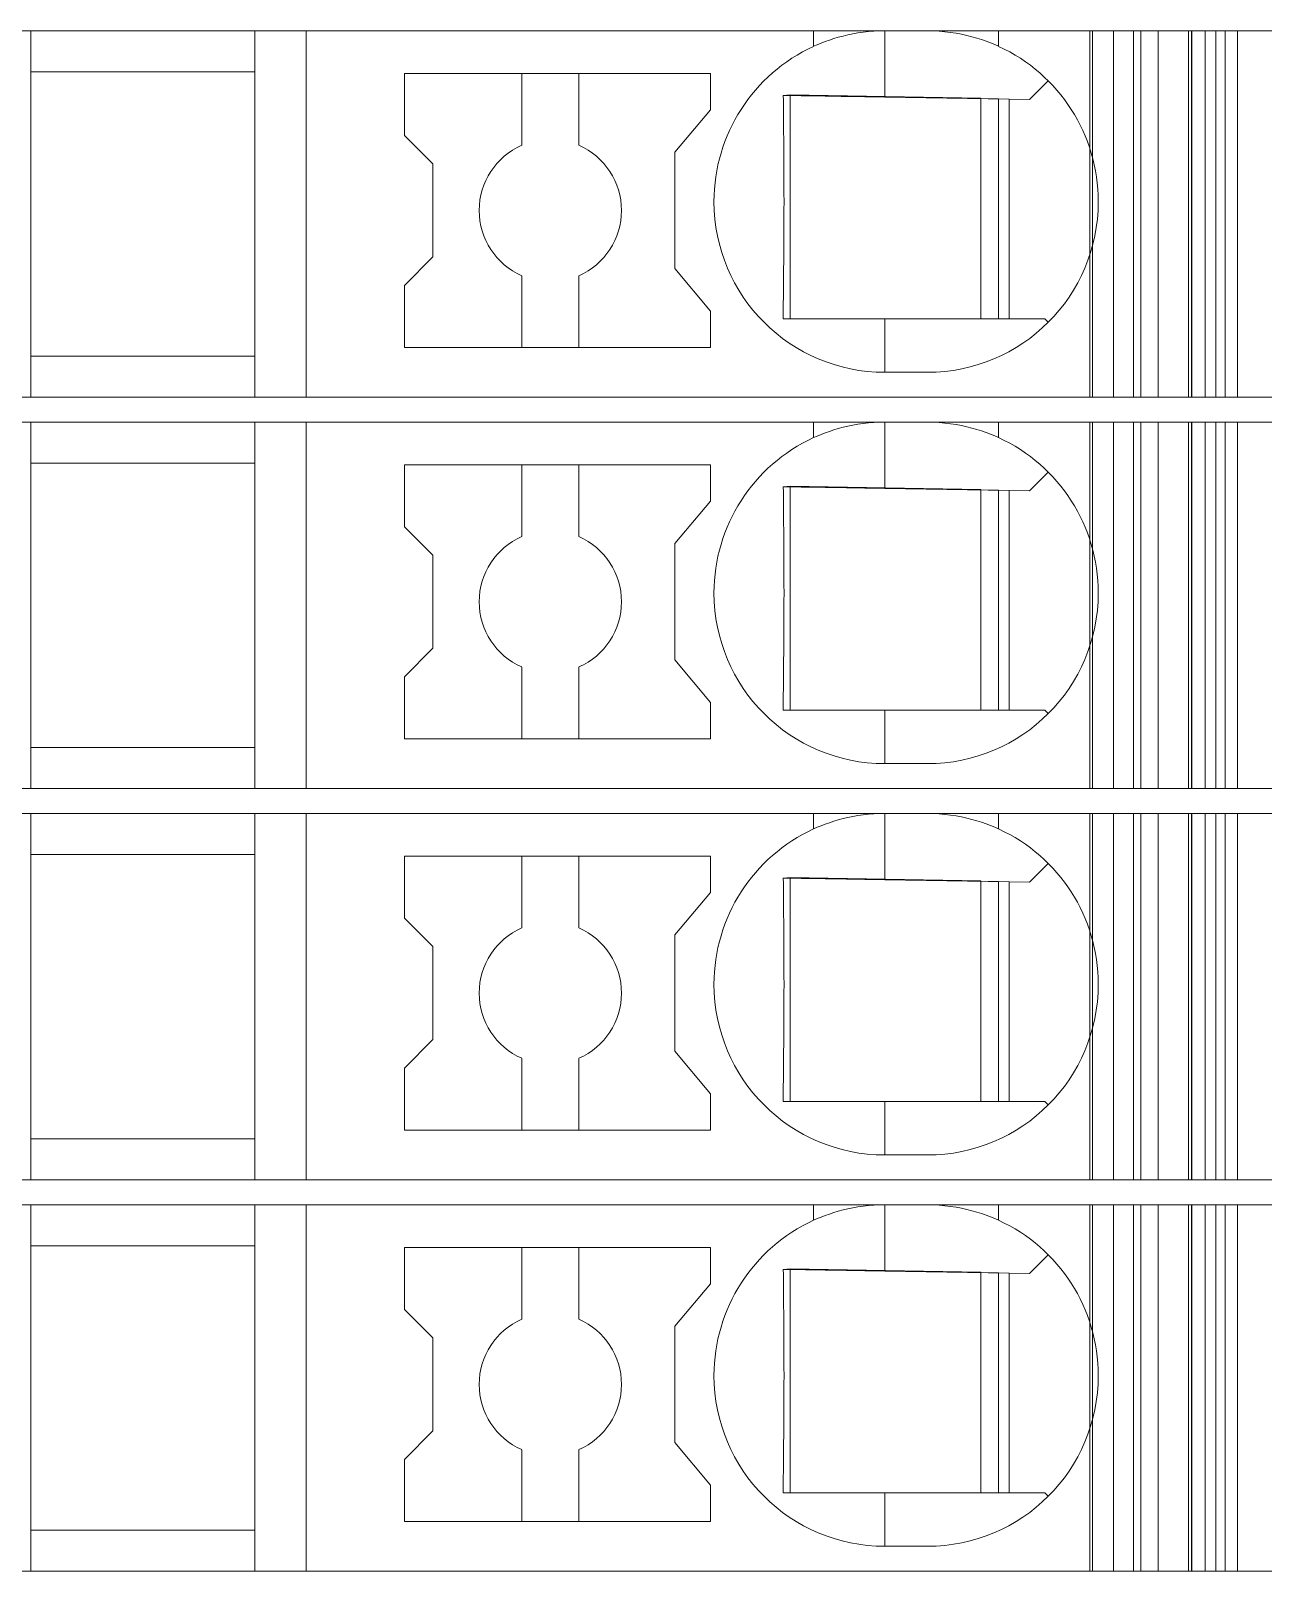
# Model space of a CAD drawing. Header units: millimetres. Extents: x 0 to 1680, y 0 to 1188.
# Drawn here: x 910.05 to 927.37, y 263.35 to 285 of the extents above; entities that cross this region are included whole.
import ezdxf
from ezdxf.enums import TextEntityAlignment as Align

# ---------------------------------------------------------------- set-up
doc = ezdxf.new("R2010")
doc.units = ezdxf.units.MM
for name, color, linetype, lineweight in [('EPLAN309', 5, 'Continuous', 5), ('EPLAN493', 5, 'Continuous', 5), ('MAIN-1', 7, 'Continuous', 5), ('MAIN-2', 7, 'Continuous', 5)]:
    doc.layers.add(name, color=color, linetype=linetype, lineweight=lineweight)
doc.styles.add('Tahoma', font='')
doc.styles.get('Tahoma').set_extended_font_data('Tahoma')

# ---------------------------------------------------------------- blocks, each defined once
blk = doc.blocks.new('EPLSYM_LibrarySPECIAL_Symbol12_Variant0_Placement8_22')
at = {"layer": 'EPLAN309', "lineweight": 13, "ltscale": 16}
blk.add_lwpolyline([(0, -5.15), (68.15, -5.15), (68.15, 0), (0, 0)], close=True, dxfattribs=at)
at = {"layer": 'EPLAN493', "color": 5, "style": 'Tahoma'}
blk.add_attdef('17_20450', text='', height=2.3478, dxfattribs=at).set_placement((0, -21.83478), align=Align.MIDDLE_RIGHT)
blk = doc.blocks.new('EPLSYM_LibrarySPECIAL_Symbol12_Variant0_Placement8_23')
at = {"layer": 'EPLAN309', "lineweight": 13, "ltscale": 16}
blk.add_lwpolyline([(0, -5.15), (68.15, -5.15), (68.15, 0), (0, 0)], close=True, dxfattribs=at)
at = {"layer": 'EPLAN493', "color": 5, "style": 'Tahoma'}
blk.add_attdef('17_20450', text='', height=2.3478, dxfattribs=at).set_placement((0, -21.83478), align=Align.MIDDLE_RIGHT)
blk = doc.blocks.new('EPLSYM_LibrarySPECIAL_Symbol12_Variant0_Placement8_24')
at = {"layer": 'EPLAN309', "lineweight": 13, "ltscale": 16}
blk.add_lwpolyline([(0, -5.15), (68.15, -5.15), (68.15, 0), (0, 0)], close=True, dxfattribs=at)
at = {"layer": 'EPLAN493', "color": 5, "style": 'Tahoma'}
blk.add_attdef('17_20450', text='', height=2.3478, dxfattribs=at).set_placement((0, -21.83478), align=Align.MIDDLE_RIGHT)
blk = doc.blocks.new('EPLSYM_LibrarySPECIAL_Symbol12_Variant0_Placement8_25')
at = {"layer": 'EPLAN309', "lineweight": 13, "ltscale": 16}
blk.add_lwpolyline([(0, -5.15), (68.15, -5.15), (68.15, 0), (0, 0)], close=True, dxfattribs=at)
at = {"layer": 'EPLAN493', "color": 5, "style": 'Tahoma'}
blk.add_attdef('17_20450', text='', height=2.3478, dxfattribs=at).set_placement((0, -21.83478), align=Align.MIDDLE_RIGHT)

msp = doc.modelspace()

# ---------------------------------------------------------------- linework, layer by layer
at = {"layer": 'MAIN-1'}
for p, q in [((910.05, 285), (913.2, 285)), ((910.05, 285), (910.05, 279.85)), ((913.919, 285), (913.2, 285)), ((913.2, 279.85), (913.2, 285)), ((921.05, 285), (913.919, 285)), ((913.919, 285), (913.919, 279.85)), ((921.05, 285), (922.05, 285)), ((921.05, 284.782), (921.05, 285)), ((921.463, 284.927), (921.397, 284.909)), ((921.531, 284.943), (921.463, 284.927)), ((921.601, 284.958), (921.531, 284.943)), ((921.673, 284.97), (921.601, 284.958)), ((921.746, 284.981), (921.673, 284.97)), ((921.821, 284.989), (921.746, 284.981)), ((921.897, 284.995), (921.821, 284.989)), ((921.973, 284.999), (921.897, 284.995)), ((922.05, 285), (921.973, 284.999)), ((922.05, 284.068), (922.05, 285)), ((922.05, 285), (922.65, 285)), ((922.65, 285), (922.732, 284.999)), ((923.65, 285), (922.65, 285)), ((922.732, 284.999), (922.814, 284.994)), ((922.814, 284.994), (922.896, 284.987)), ((922.896, 284.987), (922.975, 284.978)), ((922.975, 284.978), (923.053, 284.966)), ((923.053, 284.966), (923.13, 284.952)), ((923.13, 284.952), (923.204, 284.935)), ((923.204, 284.935), (923.275, 284.917)), ((923.275, 284.917), (923.345, 284.897)), ((923.65, 285), (926.704, 285)), ((923.65, 284.782), (923.65, 285)), ((926.832, 285), (926.704, 285)), ((926.704, 279.85), (926.704, 285)), ((926.832, 285), (927.367, 285)), ((926.832, 279.85), (926.832, 285)), ((921.102, 284.805), (921.05, 284.782)), ((921.156, 284.827), (921.102, 284.805)), ((921.213, 284.849), (921.156, 284.827)), ((921.272, 284.87), (921.213, 284.849)), ((921.333, 284.89), (921.272, 284.87)), ((921.397, 284.909), (921.333, 284.89)), ((923.345, 284.897), (923.411, 284.876)), ((923.411, 284.876), (923.475, 284.854)), ((923.475, 284.854), (923.536, 284.831)), ((923.536, 284.831), (923.594, 284.806)), ((923.594, 284.806), (923.65, 284.782)), ((910.05, 284.425), (913.2, 284.425)), ((915.3, 284.4), (915.3, 283.529)), ((915.3, 284.4), (919.6, 284.4)), ((916.95, 284.4), (916.95, 283.392)), ((917.75, 283.392), (917.75, 284.4)), ((919.6, 283.889), (919.6, 284.4)), ((924.083, 284.033), (924.347, 284.297)), ((920.624, 284.092), (920.625, 284.022)), ((920.685, 284.091), (920.624, 284.092)), ((920.746, 284.09), (920.685, 284.091)), ((920.721, 284.091), (920.721, 280.95)), ((920.809, 284.089), (920.746, 284.09)), ((920.873, 284.088), (920.809, 284.089)), ((920.937, 284.087), (920.873, 284.088)), ((921.003, 284.086), (920.937, 284.087)), ((921.071, 284.085), (921.003, 284.086)), ((921.14, 284.084), (921.071, 284.085)), ((921.21, 284.082), (921.14, 284.084)), ((921.283, 284.081), (921.21, 284.082)), ((921.358, 284.08), (921.283, 284.081)), ((921.435, 284.079), (921.358, 284.08)), ((921.514, 284.077), (921.435, 284.079)), ((921.597, 284.076), (921.514, 284.077)), ((921.682, 284.075), (921.597, 284.076)), ((921.771, 284.073), (921.682, 284.075)), ((921.862, 284.071), (921.771, 284.073)), ((921.955, 284.07), (921.862, 284.071)), ((922.05, 284.068), (921.955, 284.07)), ((922.05, 284.068), (924.083, 284.033)), ((919.1, 283.293), (919.6, 283.889)), ((920.625, 284.022), (920.625, 283.95)), ((920.625, 283.95), (920.626, 283.877)), ((920.626, 283.877), (920.627, 283.803)), ((923.4, 284.045), (923.4, 280.95)), ((923.65, 280.95), (923.65, 284.04)), ((923.8, 284.038), (923.8, 280.95)), ((920.627, 283.803), (920.628, 283.727)), ((920.628, 283.727), (920.628, 283.649)), ((920.628, 283.649), (920.629, 283.57)), ((915.7, 283.129), (915.3, 283.529)), ((920.629, 283.57), (920.63, 283.488)), ((920.63, 283.488), (920.63, 283.404)), ((920.63, 283.404), (920.631, 283.317)), ((919.1, 283.293), (919.1, 281.657)), ((920.631, 283.317), (920.631, 283.226)), ((920.631, 283.226), (920.632, 283.132)), ((915.7, 283.129), (915.7, 281.821)), ((920.632, 283.132), (920.633, 283.034)), ((920.633, 283.034), (920.633, 282.931)), ((920.633, 282.931), (920.633, 282.824)), ((920.633, 282.824), (920.633, 282.713)), ((920.633, 282.713), (920.634, 282.6)), ((920.634, 282.6), (920.633, 282.479)), ((920.633, 282.479), (920.633, 282.361)), ((920.633, 282.361), (920.633, 282.247)), ((920.633, 282.247), (920.632, 282.138)), ((920.632, 282.138), (920.632, 282.034)), ((920.632, 282.034), (920.631, 281.934)), ((920.631, 281.934), (920.631, 281.839)), ((915.7, 281.821), (915.3, 281.421)), ((920.63, 281.748), (920.629, 281.659)), ((920.631, 281.839), (920.63, 281.748)), ((916.95, 281.558), (916.95, 280.55)), ((917.75, 281.558), (917.75, 280.55)), ((919.1, 281.657), (919.6, 281.061)), ((920.628, 281.49), (920.627, 281.408)), ((920.629, 281.659), (920.628, 281.573)), ((920.628, 281.573), (920.628, 281.49)), ((915.3, 281.421), (915.3, 280.55)), ((920.625, 281.25), (920.624, 281.174)), ((920.626, 281.329), (920.625, 281.25)), ((920.627, 281.408), (920.626, 281.329)), ((919.6, 280.55), (919.6, 281.061)), ((920.623, 281.024), (920.622, 280.95)), ((920.624, 281.098), (920.623, 281.024)), ((920.624, 281.174), (920.624, 281.098)), ((920.622, 280.95), (920.683, 280.95)), ((920.683, 280.95), (920.746, 280.95)), ((920.746, 280.95), (920.809, 280.95)), ((920.809, 280.95), (920.873, 280.95)), ((920.873, 280.95), (920.939, 280.95)), ((920.939, 280.95), (921.005, 280.95)), ((921.005, 280.95), (921.074, 280.95)), ((921.074, 280.95), (921.144, 280.95)), ((921.144, 280.95), (921.215, 280.95)), ((921.215, 280.95), (921.289, 280.95)), ((921.289, 280.95), (921.364, 280.95)), ((921.364, 280.95), (921.442, 280.95)), ((921.442, 280.95), (921.522, 280.95)), ((921.522, 280.95), (921.605, 280.95)), ((921.605, 280.95), (921.69, 280.95)), ((921.69, 280.95), (921.778, 280.95)), ((921.778, 280.95), (921.867, 280.95)), ((921.867, 280.95), (921.958, 280.95)), ((921.958, 280.95), (922.05, 280.95)), ((922.05, 280.95), (924.3, 280.95)), ((922.05, 280.95), (922.05, 280.2)), ((924.347, 280.903), (924.3, 280.95)), ((910.05, 280.425), (913.2, 280.425)), ((919.6, 280.55), (915.3, 280.55)), ((922.65, 280.2), (922.05, 280.2)), ((910.05, 279.85), (913.2, 279.85)), ((913.919, 279.85), (913.2, 279.85)), ((913.919, 279.85), (926.704, 279.85)), ((925.544, 279.85), (925.544, 279.85)), ((925.65, 279.85), (925.65, 279.85)), ((926.832, 279.85), (926.704, 279.85)), ((926.832, 279.85), (927.367, 279.85)), ((910.05, 279.5), (913.2, 279.5)), ((910.05, 279.5), (910.05, 274.35)), ((913.919, 279.5), (913.2, 279.5)), ((913.2, 274.35), (913.2, 279.5)), ((921.05, 279.5), (913.919, 279.5)), ((913.919, 279.5), (913.919, 274.35)), ((921.05, 279.5), (922.05, 279.5)), ((921.05, 279.282), (921.05, 279.5)), ((921.102, 279.305), (921.05, 279.282)), ((921.156, 279.327), (921.102, 279.305)), ((921.213, 279.349), (921.156, 279.327)), ((921.272, 279.37), (921.213, 279.349)), ((921.333, 279.39), (921.272, 279.37)), ((921.397, 279.409), (921.333, 279.39)), ((921.463, 279.427), (921.397, 279.409)), ((921.531, 279.443), (921.463, 279.427)), ((921.601, 279.458), (921.531, 279.443)), ((921.673, 279.47), (921.601, 279.458)), ((921.746, 279.481), (921.673, 279.47)), ((921.821, 279.489), (921.746, 279.481)), ((921.897, 279.495), (921.821, 279.489)), ((921.973, 279.499), (921.897, 279.495)), ((922.05, 279.5), (921.973, 279.499)), ((922.05, 278.568), (922.05, 279.5)), ((922.05, 279.5), (922.65, 279.5)), ((922.65, 279.5), (922.732, 279.499)), ((923.65, 279.5), (922.65, 279.5)), ((922.732, 279.499), (922.814, 279.494)), ((922.814, 279.494), (922.896, 279.487)), ((922.896, 279.487), (922.975, 279.478)), ((922.975, 279.478), (923.053, 279.466)), ((923.053, 279.466), (923.13, 279.452)), ((923.13, 279.452), (923.204, 279.435)), ((923.204, 279.435), (923.275, 279.417)), ((923.275, 279.417), (923.345, 279.397)), ((923.345, 279.397), (923.411, 279.376)), ((923.411, 279.376), (923.475, 279.354)), ((923.475, 279.354), (923.536, 279.331)), ((923.536, 279.331), (923.594, 279.306)), ((923.594, 279.306), (923.65, 279.282)), ((923.65, 279.5), (926.704, 279.5)), ((923.65, 279.282), (923.65, 279.5)), ((926.832, 279.5), (926.704, 279.5)), ((926.704, 274.35), (926.704, 279.5)), ((926.832, 279.5), (927.367, 279.5)), ((926.832, 274.35), (926.832, 279.5)), ((910.05, 278.925), (913.2, 278.925)), ((915.3, 278.9), (915.3, 278.029)), ((915.3, 278.9), (919.6, 278.9)), ((916.95, 278.9), (916.95, 277.892)), ((917.75, 277.892), (917.75, 278.9)), ((919.6, 278.389), (919.6, 278.9)), ((924.083, 278.533), (924.347, 278.797)), ((920.624, 278.592), (920.625, 278.522)), ((920.685, 278.591), (920.624, 278.592)), ((920.625, 278.522), (920.625, 278.45)), ((920.625, 278.45), (920.626, 278.377)), ((920.746, 278.59), (920.685, 278.591)), ((920.721, 278.591), (920.721, 275.45)), ((920.809, 278.589), (920.746, 278.59)), ((920.873, 278.588), (920.809, 278.589)), ((920.937, 278.587), (920.873, 278.588)), ((921.003, 278.586), (920.937, 278.587)), ((921.071, 278.585), (921.003, 278.586)), ((921.14, 278.584), (921.071, 278.585)), ((921.21, 278.582), (921.14, 278.584)), ((921.283, 278.581), (921.21, 278.582)), ((921.358, 278.58), (921.283, 278.581)), ((921.435, 278.579), (921.358, 278.58)), ((921.514, 278.577), (921.435, 278.579)), ((921.597, 278.576), (921.514, 278.577)), ((921.682, 278.575), (921.597, 278.576)), ((921.771, 278.573), (921.682, 278.575)), ((921.862, 278.571), (921.771, 278.573)), ((921.955, 278.57), (921.862, 278.571)), ((922.05, 278.568), (921.955, 278.57)), ((922.05, 278.568), (924.083, 278.533)), ((923.4, 278.545), (923.4, 275.45)), ((923.65, 275.45), (923.65, 278.54)), ((923.8, 278.538), (923.8, 275.45)), ((919.1, 277.793), (919.6, 278.389)), ((920.626, 278.377), (920.627, 278.303)), ((920.627, 278.303), (920.628, 278.227)), ((920.628, 278.227), (920.628, 278.149)), ((915.7, 277.629), (915.3, 278.029)), ((920.628, 278.149), (920.629, 278.07)), ((920.629, 278.07), (920.63, 277.988)), ((920.63, 277.988), (920.63, 277.904)), ((919.1, 277.793), (919.1, 276.157)), ((920.63, 277.904), (920.631, 277.817)), ((920.631, 277.817), (920.631, 277.726)), ((915.7, 277.629), (915.7, 276.321)), ((920.631, 277.726), (920.632, 277.632)), ((920.632, 277.632), (920.633, 277.534)), ((920.633, 277.534), (920.633, 277.431)), ((920.633, 277.431), (920.633, 277.324)), ((920.633, 277.324), (920.633, 277.213)), ((920.633, 277.213), (920.634, 277.1)), ((920.634, 277.1), (920.633, 276.979)), ((920.633, 276.979), (920.633, 276.861)), ((920.633, 276.747), (920.632, 276.638)), ((920.633, 276.861), (920.633, 276.747)), ((920.632, 276.534), (920.631, 276.434)), ((920.632, 276.638), (920.632, 276.534)), ((915.7, 276.321), (915.3, 275.921)), ((920.631, 276.339), (920.63, 276.248)), ((920.631, 276.434), (920.631, 276.339)), ((916.95, 276.058), (916.95, 275.05)), ((917.75, 276.058), (917.75, 275.05)), ((919.1, 276.157), (919.6, 275.561)), ((920.629, 276.159), (920.628, 276.073)), ((920.628, 276.073), (920.628, 275.99)), ((920.63, 276.248), (920.629, 276.159)), ((915.3, 275.921), (915.3, 275.05)), ((920.626, 275.829), (920.625, 275.75)), ((920.627, 275.908), (920.626, 275.829)), ((920.628, 275.99), (920.627, 275.908)), ((920.625, 275.75), (920.624, 275.674)), ((920.624, 275.674), (920.624, 275.598)), ((919.6, 275.05), (919.6, 275.561)), ((920.623, 275.524), (920.622, 275.45)), ((920.622, 275.45), (920.683, 275.45)), ((920.624, 275.598), (920.623, 275.524)), ((920.683, 275.45), (920.746, 275.45)), ((920.746, 275.45), (920.809, 275.45)), ((920.809, 275.45), (920.873, 275.45)), ((920.873, 275.45), (920.939, 275.45)), ((920.939, 275.45), (921.005, 275.45)), ((921.005, 275.45), (921.074, 275.45)), ((921.074, 275.45), (921.144, 275.45)), ((921.144, 275.45), (921.215, 275.45)), ((921.215, 275.45), (921.289, 275.45)), ((921.289, 275.45), (921.364, 275.45)), ((921.364, 275.45), (921.442, 275.45)), ((921.442, 275.45), (921.522, 275.45)), ((921.522, 275.45), (921.605, 275.45)), ((921.605, 275.45), (921.69, 275.45)), ((921.69, 275.45), (921.778, 275.45)), ((921.778, 275.45), (921.867, 275.45)), ((921.867, 275.45), (921.958, 275.45)), ((921.958, 275.45), (922.05, 275.45)), ((922.05, 275.45), (924.3, 275.45)), ((922.05, 275.45), (922.05, 274.7)), ((924.347, 275.403), (924.3, 275.45)), ((919.6, 275.05), (915.3, 275.05)), ((910.05, 274.925), (913.2, 274.925)), ((922.65, 274.7), (922.05, 274.7)), ((910.05, 274.35), (913.2, 274.35)), ((913.919, 274.35), (913.2, 274.35)), ((913.919, 274.35), (926.704, 274.35)), ((925.544, 274.35), (925.544, 274.35)), ((925.65, 274.35), (925.65, 274.35)), ((926.832, 274.35), (926.704, 274.35)), ((926.832, 274.35), (927.367, 274.35)), ((910.05, 274), (913.2, 274)), ((910.05, 274), (910.05, 268.85)), ((913.919, 274), (913.2, 274)), ((913.2, 268.85), (913.2, 274)), ((921.05, 274), (913.919, 274)), ((913.919, 274), (913.919, 268.85)), ((921.05, 274), (922.05, 274)), ((921.05, 273.782), (921.05, 274)), ((921.333, 273.89), (921.272, 273.87)), ((921.397, 273.909), (921.333, 273.89)), ((921.463, 273.927), (921.397, 273.909)), ((921.531, 273.943), (921.463, 273.927)), ((921.601, 273.958), (921.531, 273.943)), ((921.673, 273.97), (921.601, 273.958)), ((921.746, 273.981), (921.673, 273.97)), ((921.821, 273.989), (921.746, 273.981)), ((921.897, 273.995), (921.821, 273.989)), ((921.973, 273.999), (921.897, 273.995)), ((922.05, 274), (921.973, 273.999)), ((922.05, 273.068), (922.05, 274)), ((922.05, 274), (922.65, 274)), ((922.65, 274), (922.732, 273.999)), ((923.65, 274), (922.65, 274)), ((922.732, 273.999), (922.814, 273.994)), ((922.814, 273.994), (922.896, 273.987)), ((922.896, 273.987), (922.975, 273.978)), ((922.975, 273.978), (923.053, 273.966)), ((923.053, 273.966), (923.13, 273.952)), ((923.13, 273.952), (923.204, 273.935)), ((923.204, 273.935), (923.275, 273.917)), ((923.275, 273.917), (923.345, 273.897)), ((923.345, 273.897), (923.411, 273.876)), ((923.411, 273.876), (923.475, 273.854)), ((923.65, 274), (926.704, 274)), ((923.65, 273.782), (923.65, 274)), ((926.832, 274), (926.704, 274)), ((926.704, 268.85), (926.704, 274)), ((926.832, 274), (927.367, 274)), ((926.832, 268.85), (926.832, 274)), ((921.102, 273.805), (921.05, 273.782)), ((921.156, 273.827), (921.102, 273.805)), ((921.213, 273.849), (921.156, 273.827)), ((921.272, 273.87), (921.213, 273.849)), ((923.475, 273.854), (923.536, 273.831)), ((923.536, 273.831), (923.594, 273.806)), ((923.594, 273.806), (923.65, 273.782)), ((910.05, 273.425), (913.2, 273.425)), ((915.3, 273.4), (915.3, 272.529)), ((915.3, 273.4), (919.6, 273.4)), ((916.95, 273.4), (916.95, 272.392)), ((917.75, 272.392), (917.75, 273.4)), ((919.6, 272.889), (919.6, 273.4)), ((924.083, 273.033), (924.347, 273.297)), ((920.624, 273.092), (920.625, 273.022)), ((920.685, 273.091), (920.624, 273.092)), ((920.625, 273.022), (920.625, 272.95)), ((920.746, 273.09), (920.685, 273.091)), ((920.721, 273.091), (920.721, 269.95)), ((920.809, 273.089), (920.746, 273.09)), ((920.873, 273.088), (920.809, 273.089)), ((920.937, 273.087), (920.873, 273.088)), ((921.003, 273.086), (920.937, 273.087)), ((921.071, 273.085), (921.003, 273.086)), ((921.14, 273.084), (921.071, 273.085)), ((921.21, 273.082), (921.14, 273.084)), ((921.283, 273.081), (921.21, 273.082)), ((921.358, 273.08), (921.283, 273.081)), ((921.435, 273.079), (921.358, 273.08)), ((921.514, 273.077), (921.435, 273.079)), ((921.597, 273.076), (921.514, 273.077)), ((921.682, 273.075), (921.597, 273.076)), ((921.771, 273.073), (921.682, 273.075)), ((921.862, 273.071), (921.771, 273.073)), ((921.955, 273.07), (921.862, 273.071)), ((922.05, 273.068), (921.955, 273.07)), ((922.05, 273.068), (924.083, 273.033)), ((923.4, 273.045), (923.4, 269.95)), ((923.65, 269.95), (923.65, 273.04)), ((923.8, 273.038), (923.8, 269.95)), ((919.1, 272.293), (919.6, 272.889)), ((920.625, 272.95), (920.626, 272.877)), ((920.626, 272.877), (920.627, 272.803)), ((920.627, 272.803), (920.628, 272.727)), ((920.628, 272.727), (920.628, 272.649)), ((920.628, 272.649), (920.629, 272.57)), ((915.7, 272.129), (915.3, 272.529)), ((920.629, 272.57), (920.63, 272.488)), ((920.63, 272.488), (920.63, 272.404)), ((920.63, 272.404), (920.631, 272.317)), ((919.1, 272.293), (919.1, 270.657)), ((920.631, 272.317), (920.631, 272.226)), ((920.631, 272.226), (920.632, 272.132)), ((915.7, 272.129), (915.7, 270.821)), ((920.632, 272.132), (920.633, 272.034)), ((920.633, 272.034), (920.633, 271.931)), ((920.633, 271.931), (920.633, 271.824)), ((920.633, 271.824), (920.633, 271.713)), ((920.633, 271.713), (920.634, 271.6)), ((920.634, 271.6), (920.633, 271.479)), ((920.633, 271.479), (920.633, 271.361)), ((920.633, 271.361), (920.633, 271.247)), ((920.633, 271.247), (920.632, 271.138)), ((920.632, 271.138), (920.632, 271.034)), ((920.632, 271.034), (920.631, 270.934)), ((920.631, 270.934), (920.631, 270.839)), ((915.7, 270.821), (915.3, 270.421)), ((919.1, 270.657), (919.6, 270.061)), ((920.629, 270.659), (920.628, 270.573)), ((920.63, 270.748), (920.629, 270.659)), ((920.631, 270.839), (920.63, 270.748)), ((915.3, 270.421), (915.3, 269.55)), ((916.95, 270.558), (916.95, 269.55)), ((917.75, 270.558), (917.75, 269.55)), ((920.628, 270.49), (920.627, 270.408)), ((920.628, 270.573), (920.628, 270.49)), ((920.625, 270.25), (920.624, 270.174)), ((920.626, 270.329), (920.625, 270.25)), ((920.627, 270.408), (920.626, 270.329)), ((919.6, 269.55), (919.6, 270.061)), ((920.623, 270.024), (920.622, 269.95)), ((920.624, 270.098), (920.623, 270.024)), ((920.624, 270.174), (920.624, 270.098)), ((920.622, 269.95), (920.683, 269.95)), ((920.683, 269.95), (920.746, 269.95)), ((920.746, 269.95), (920.809, 269.95)), ((920.809, 269.95), (920.873, 269.95)), ((920.873, 269.95), (920.939, 269.95)), ((920.939, 269.95), (921.005, 269.95)), ((921.005, 269.95), (921.074, 269.95)), ((921.074, 269.95), (921.144, 269.95)), ((921.144, 269.95), (921.215, 269.95)), ((921.215, 269.95), (921.289, 269.95)), ((921.289, 269.95), (921.364, 269.95)), ((921.364, 269.95), (921.442, 269.95)), ((921.442, 269.95), (921.522, 269.95)), ((921.522, 269.95), (921.605, 269.95)), ((921.605, 269.95), (921.69, 269.95)), ((921.69, 269.95), (921.778, 269.95)), ((921.778, 269.95), (921.867, 269.95)), ((921.867, 269.95), (921.958, 269.95)), ((921.958, 269.95), (922.05, 269.95)), ((922.05, 269.95), (924.3, 269.95)), ((922.05, 269.95), (922.05, 269.2)), ((924.347, 269.903), (924.3, 269.95)), ((919.6, 269.55), (915.3, 269.55)), ((910.05, 269.425), (913.2, 269.425)), ((922.65, 269.2), (922.05, 269.2)), ((910.05, 268.85), (913.2, 268.85)), ((913.919, 268.85), (913.2, 268.85)), ((913.919, 268.85), (926.704, 268.85)), ((925.544, 268.85), (925.544, 268.85)), ((925.65, 268.85), (925.65, 268.85)), ((926.832, 268.85), (926.704, 268.85)), ((926.832, 268.85), (927.367, 268.85)), ((910.05, 268.5), (913.2, 268.5)), ((910.05, 268.5), (910.05, 263.35)), ((913.919, 268.5), (913.2, 268.5)), ((913.2, 263.35), (913.2, 268.5)), ((921.05, 268.5), (913.919, 268.5)), ((913.919, 268.5), (913.919, 263.35)), ((921.05, 268.5), (922.05, 268.5)), ((921.05, 268.282), (921.05, 268.5)), ((921.673, 268.47), (921.601, 268.458)), ((921.746, 268.481), (921.673, 268.47)), ((921.821, 268.489), (921.746, 268.481)), ((921.897, 268.495), (921.821, 268.489)), ((921.973, 268.499), (921.897, 268.495)), ((922.05, 268.5), (921.973, 268.499)), ((922.05, 267.568), (922.05, 268.5)), ((922.05, 268.5), (922.65, 268.5)), ((922.65, 268.5), (922.732, 268.499)), ((923.65, 268.5), (922.65, 268.5)), ((922.732, 268.499), (922.814, 268.494)), ((922.814, 268.494), (922.896, 268.487)), ((922.896, 268.487), (922.975, 268.478)), ((922.975, 268.478), (923.053, 268.466)), ((923.053, 268.466), (923.13, 268.452)), ((923.65, 268.5), (926.704, 268.5)), ((923.65, 268.282), (923.65, 268.5)), ((926.832, 268.5), (926.704, 268.5)), ((926.704, 263.35), (926.704, 268.5)), ((926.832, 268.5), (927.367, 268.5)), ((926.832, 263.35), (926.832, 268.5)), ((921.102, 268.305), (921.05, 268.282)), ((921.156, 268.327), (921.102, 268.305)), ((921.213, 268.349), (921.156, 268.327)), ((921.272, 268.37), (921.213, 268.349)), ((921.333, 268.39), (921.272, 268.37)), ((921.397, 268.409), (921.333, 268.39)), ((921.463, 268.427), (921.397, 268.409)), ((921.531, 268.443), (921.463, 268.427)), ((921.601, 268.458), (921.531, 268.443)), ((923.13, 268.452), (923.204, 268.435)), ((923.204, 268.435), (923.275, 268.417)), ((923.275, 268.417), (923.345, 268.397)), ((923.345, 268.397), (923.411, 268.376)), ((923.411, 268.376), (923.475, 268.354)), ((923.475, 268.354), (923.536, 268.331)), ((923.536, 268.331), (923.594, 268.306)), ((923.594, 268.306), (923.65, 268.282)), ((910.05, 267.925), (913.2, 267.925)), ((915.3, 267.9), (915.3, 267.029)), ((915.3, 267.9), (919.6, 267.9)), ((916.95, 267.9), (916.95, 266.892)), ((917.75, 266.892), (917.75, 267.9)), ((919.6, 267.389), (919.6, 267.9)), ((924.083, 267.533), (924.347, 267.797)), ((919.1, 266.793), (919.6, 267.389)), ((920.624, 267.592), (920.625, 267.522)), ((920.685, 267.591), (920.624, 267.592)), ((920.625, 267.522), (920.625, 267.45)), ((920.625, 267.45), (920.626, 267.377)), ((920.746, 267.59), (920.685, 267.591)), ((920.721, 267.591), (920.721, 264.45)), ((920.809, 267.589), (920.746, 267.59)), ((920.873, 267.588), (920.809, 267.589)), ((920.937, 267.587), (920.873, 267.588)), ((921.003, 267.586), (920.937, 267.587)), ((921.071, 267.585), (921.003, 267.586)), ((921.14, 267.584), (921.071, 267.585)), ((921.21, 267.582), (921.14, 267.584)), ((921.283, 267.581), (921.21, 267.582)), ((921.358, 267.58), (921.283, 267.581)), ((921.435, 267.579), (921.358, 267.58)), ((921.514, 267.577), (921.435, 267.579)), ((921.597, 267.576), (921.514, 267.577)), ((921.682, 267.575), (921.597, 267.576)), ((921.771, 267.573), (921.682, 267.575)), ((921.862, 267.571), (921.771, 267.573)), ((921.955, 267.57), (921.862, 267.571)), ((922.05, 267.568), (921.955, 267.57)), ((922.05, 267.568), (924.083, 267.533)), ((923.4, 267.545), (923.4, 264.45)), ((923.65, 264.45), (923.65, 267.54)), ((923.8, 267.538), (923.8, 264.45)), ((920.626, 267.377), (920.627, 267.303)), ((920.627, 267.303), (920.628, 267.227)), ((920.628, 267.227), (920.628, 267.149)), ((915.7, 266.629), (915.3, 267.029)), ((920.628, 267.149), (920.629, 267.07)), ((920.629, 267.07), (920.63, 266.988)), ((920.63, 266.988), (920.63, 266.904)), ((919.1, 266.793), (919.1, 265.157)), ((920.63, 266.904), (920.631, 266.817)), ((920.631, 266.817), (920.631, 266.726)), ((915.7, 266.629), (915.7, 265.321)), ((920.631, 266.726), (920.632, 266.632)), ((920.632, 266.632), (920.633, 266.534)), ((920.633, 266.534), (920.633, 266.431)), ((920.633, 266.431), (920.633, 266.324)), ((920.633, 266.324), (920.633, 266.213)), ((920.633, 266.213), (920.634, 266.1)), ((920.634, 266.1), (920.633, 265.979)), ((920.633, 265.979), (920.633, 265.861)), ((920.633, 265.747), (920.632, 265.638)), ((920.633, 265.861), (920.633, 265.747)), ((920.632, 265.534), (920.631, 265.434)), ((920.631, 265.434), (920.631, 265.339)), ((920.632, 265.638), (920.632, 265.534)), ((915.7, 265.321), (915.3, 264.921)), ((920.63, 265.248), (920.629, 265.159)), ((920.631, 265.339), (920.63, 265.248)), ((916.95, 265.058), (916.95, 264.05)), ((917.75, 265.058), (917.75, 264.05)), ((919.1, 265.157), (919.6, 264.561)), ((920.629, 265.159), (920.628, 265.073)), ((920.628, 265.073), (920.628, 264.99)), ((915.3, 264.921), (915.3, 264.05)), ((920.626, 264.829), (920.625, 264.75)), ((920.627, 264.908), (920.626, 264.829)), ((920.628, 264.99), (920.627, 264.908)), ((920.624, 264.598), (920.623, 264.524)), ((920.625, 264.75), (920.624, 264.674)), ((920.624, 264.674), (920.624, 264.598)), ((919.6, 264.05), (919.6, 264.561)), ((920.623, 264.524), (920.622, 264.45)), ((920.622, 264.45), (920.683, 264.45)), ((920.683, 264.45), (920.746, 264.45)), ((920.746, 264.45), (920.809, 264.45)), ((920.809, 264.45), (920.873, 264.45)), ((920.873, 264.45), (920.939, 264.45)), ((920.939, 264.45), (921.005, 264.45)), ((921.005, 264.45), (921.074, 264.45)), ((921.074, 264.45), (921.144, 264.45)), ((921.144, 264.45), (921.215, 264.45)), ((921.215, 264.45), (921.289, 264.45)), ((921.289, 264.45), (921.364, 264.45)), ((921.364, 264.45), (921.442, 264.45)), ((921.442, 264.45), (921.522, 264.45)), ((921.522, 264.45), (921.605, 264.45)), ((921.605, 264.45), (921.69, 264.45)), ((921.69, 264.45), (921.778, 264.45)), ((921.778, 264.45), (921.867, 264.45)), ((921.867, 264.45), (921.958, 264.45)), ((921.958, 264.45), (922.05, 264.45)), ((922.05, 264.45), (924.3, 264.45)), ((922.05, 264.45), (922.05, 263.7)), ((924.347, 264.403), (924.3, 264.45)), ((910.05, 263.925), (913.2, 263.925)), ((919.6, 264.05), (915.3, 264.05)), ((922.65, 263.7), (922.05, 263.7)), ((910.05, 263.35), (913.2, 263.35)), ((913.919, 263.35), (913.2, 263.35)), ((913.919, 263.35), (926.704, 263.35)), ((925.544, 263.35), (925.544, 263.35)), ((925.65, 263.35), (925.65, 263.35)), ((926.832, 263.35), (926.704, 263.35)), ((926.832, 263.35), (927.367, 263.35))]:
    msp.add_line(p, q, dxfattribs=at)
for centre, radius, start, end in [((922.05, 282.6), 2.4, 114.6244, 180), ((922.65, 282.6), 2.4, 0, 65.3756), ((917.35, 282.475), 1, 113.5782, 180), ((917.35, 282.475), 1, 0, 66.4218), ((922.05, 282.6), 2.4, 180, 270), ((922.65, 282.6), 2.4, 270, 0), ((917.35, 282.475), 1, 180, 246.4218), ((917.35, 282.475), 1, 293.5782, 0), ((922.05, 277.1), 2.4, 114.6244, 180), ((922.65, 277.1), 2.4, 0, 65.3756), ((917.35, 276.975), 1, 113.5782, 180), ((917.35, 276.975), 1, 0, 66.4218), ((917.35, 276.975), 1, 180, 246.4218), ((917.35, 276.975), 1, 293.5782, 0), ((922.05, 277.1), 2.4, 180, 270), ((922.65, 277.1), 2.4, 270, 0), ((922.05, 271.6), 2.4, 114.6244, 180), ((922.65, 271.6), 2.4, 0, 65.3756), ((917.35, 271.475), 1, 113.5782, 180), ((917.35, 271.475), 1, 0, 66.4218), ((922.05, 271.6), 2.4, 180, 270), ((922.65, 271.6), 2.4, 270, 0), ((917.35, 271.475), 1, 180, 246.4218), ((917.35, 271.475), 1, 293.5782, 0), ((922.05, 266.1), 2.4, 114.6244, 180), ((922.65, 266.1), 2.4, 0, 65.3756), ((917.35, 265.975), 1, 113.5782, 180), ((917.35, 265.975), 1, 0, 66.4218), ((922.05, 266.1), 2.4, 180, 270), ((922.65, 266.1), 2.4, 270, 0), ((917.35, 265.975), 1, 180, 246.4218), ((917.35, 265.975), 1, 293.5782, 0)]:
    msp.add_arc(centre, radius, start, end, dxfattribs=at)
at = {"layer": 'MAIN-2'}
for p, q in [((924.931, 279.85), (924.931, 285)), ((924.971, 285), (924.971, 279.85)), ((925.262, 285), (925.262, 279.85)), ((925.544, 279.85), (925.544, 285)), ((925.65, 279.85), (925.65, 285)), ((925.891, 285), (925.891, 279.85)), ((926.316, 285), (926.316, 279.85)), ((926.361, 285), (926.361, 279.85)), ((926.363, 279.85), (926.363, 285)), ((926.55, 285), (926.55, 279.85)), ((927.008, 279.85), (927.008, 285)), ((920.721, 284.1), (920.624, 284.092)), ((920.721, 284.1), (920.721, 284.091)), ((923.4, 284.053), (920.721, 284.1)), ((923.4, 284.048), (923.4, 284.053)), ((923.65, 284.043), (923.4, 284.048)), ((923.4, 284.048), (923.4, 284.045)), ((923.65, 284.043), (923.65, 284.042)), ((923.8, 284.039), (923.65, 284.042)), ((923.65, 284.04), (923.65, 284.042)), ((923.8, 284.038), (923.8, 284.039)), ((923.8, 284.038), (924.083, 284.033)), ((923.8, 284.038), (923.8, 284.038)), ((923.4, 280.95), (923.4, 280.95)), ((923.65, 280.95), (923.65, 280.95)), ((924.347, 280.903), (924.347, 280.903)), ((924.931, 274.35), (924.931, 279.5)), ((924.971, 279.5), (924.971, 274.35)), ((925.262, 279.5), (925.262, 274.35)), ((925.544, 274.35), (925.544, 279.5)), ((925.65, 274.35), (925.65, 279.5)), ((925.891, 279.5), (925.891, 274.35)), ((926.316, 279.5), (926.316, 274.35)), ((926.361, 279.5), (926.361, 274.35)), ((926.363, 274.35), (926.363, 279.5)), ((926.55, 279.5), (926.55, 274.35)), ((927.008, 274.35), (927.008, 279.5)), ((920.721, 278.6), (920.624, 278.592)), ((920.721, 278.6), (920.721, 278.591)), ((923.4, 278.553), (920.721, 278.6)), ((923.4, 278.548), (923.4, 278.553)), ((923.65, 278.543), (923.4, 278.548)), ((923.4, 278.548), (923.4, 278.545)), ((923.65, 278.543), (923.65, 278.542)), ((923.8, 278.539), (923.65, 278.542)), ((923.65, 278.54), (923.65, 278.542)), ((923.8, 278.538), (923.8, 278.539)), ((923.8, 278.538), (924.083, 278.533)), ((923.8, 278.538), (923.8, 278.538)), ((923.4, 275.45), (923.4, 275.45)), ((923.65, 275.45), (923.65, 275.45)), ((924.347, 275.403), (924.347, 275.403)), ((924.931, 268.85), (924.931, 274)), ((924.971, 274), (924.971, 268.85)), ((925.262, 274), (925.262, 268.85)), ((925.544, 268.85), (925.544, 274)), ((925.65, 268.85), (925.65, 274)), ((925.891, 274), (925.891, 268.85)), ((926.316, 274), (926.316, 268.85)), ((926.361, 274), (926.361, 268.85)), ((926.363, 268.85), (926.363, 274)), ((926.55, 274), (926.55, 268.85)), ((927.008, 268.85), (927.008, 274)), ((920.721, 273.1), (920.624, 273.092)), ((920.721, 273.1), (920.721, 273.091)), ((923.4, 273.053), (920.721, 273.1)), ((923.4, 273.048), (923.4, 273.053)), ((923.65, 273.043), (923.4, 273.048)), ((923.4, 273.048), (923.4, 273.045)), ((923.65, 273.043), (923.65, 273.042)), ((923.8, 273.039), (923.65, 273.042)), ((923.65, 273.04), (923.65, 273.042)), ((923.8, 273.038), (923.8, 273.039)), ((923.8, 273.038), (924.083, 273.033)), ((923.8, 273.038), (923.8, 273.038)), ((923.4, 269.95), (923.4, 269.95)), ((923.65, 269.95), (923.65, 269.95)), ((924.347, 269.903), (924.347, 269.903)), ((924.931, 263.35), (924.931, 268.5)), ((924.971, 268.5), (924.971, 263.35)), ((925.262, 268.5), (925.262, 263.35)), ((925.544, 263.35), (925.544, 268.5)), ((925.65, 263.35), (925.65, 268.5)), ((925.891, 268.5), (925.891, 263.35)), ((926.316, 268.5), (926.316, 263.35)), ((926.361, 268.5), (926.361, 263.35)), ((926.363, 263.35), (926.363, 268.5)), ((926.55, 268.5), (926.55, 263.35)), ((927.008, 263.35), (927.008, 268.5)), ((920.721, 267.6), (920.624, 267.592)), ((920.721, 267.6), (920.721, 267.591)), ((923.4, 267.553), (920.721, 267.6)), ((923.4, 267.548), (923.4, 267.553)), ((923.65, 267.543), (923.4, 267.548)), ((923.4, 267.548), (923.4, 267.545)), ((923.65, 267.543), (923.65, 267.542)), ((923.8, 267.539), (923.65, 267.542)), ((923.65, 267.54), (923.65, 267.542)), ((923.8, 267.538), (923.8, 267.539)), ((923.8, 267.538), (924.083, 267.533)), ((923.8, 267.538), (923.8, 267.538)), ((923.4, 264.45), (923.4, 264.45)), ((923.65, 264.45), (923.65, 264.45)), ((924.347, 264.403), (924.347, 264.403))]:
    msp.add_line(p, q, dxfattribs=at)

# ---------------------------------------------------------------- block references
for name, p in [('EPLSYM_LibrarySPECIAL_Symbol12_Variant0_Placement8_22', (874, 285)), ('EPLSYM_LibrarySPECIAL_Symbol12_Variant0_Placement8_23', (874, 279.5)), ('EPLSYM_LibrarySPECIAL_Symbol12_Variant0_Placement8_24', (874, 274)), ('EPLSYM_LibrarySPECIAL_Symbol12_Variant0_Placement8_25', (874, 268.5))]:
    msp.add_blockref(name, p)

doc.saveas('drawing.dxf')
